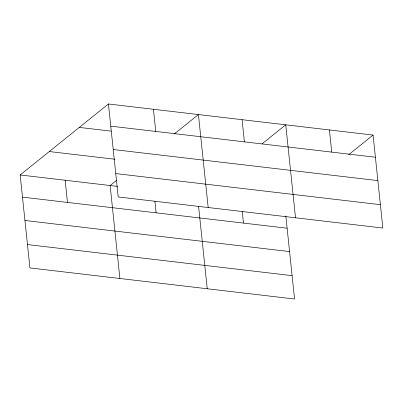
<?xml version="1.0" encoding="UTF-8"?>
<svg xmlns="http://www.w3.org/2000/svg" width="403" height="403" viewBox="0 0 403 403"><rect width="100%" height="100%" fill="white"/><g stroke="black" fill="none" stroke-linecap="round" stroke-linejoin="round"><path stroke-width="0.6" d="M285.828 215.902L294.563 299.016L29.923 267.924L20.15 174.957L108.437 103.984L373.077 135.076L382.85 228.043L118.21 196.951L108.437 103.984M116.442 180.453L110.13 185.531L119.898 278.493M174.136 134.073L198.417 114.558L208.185 207.52M261.955 143.942L285.747 124.814L295.52 217.781M348.802 154.591L373.077 135.076M110.765 126.154L375.41 157.246M79.3 127.408L111.168 131.151M113.223 149.518L377.863 180.609M49.287 151.538L114.895 159.245M115.752 173.587L380.397 204.679M20.15 174.957L117.616 186.408M22.482 197.132L287.122 228.219M24.936 220.491L289.581 251.583M27.464 244.561L292.11 275.652M329.412 129.947L331.745 152.117M242.082 119.686L244.409 141.856M242.228 211.389L243.457 223.091M198.563 206.26L207.233 288.755M153.427 109.268L155.754 131.443M154.893 201.127L156.122 212.829M65.14 180.247L67.467 202.417"/></g></svg>
